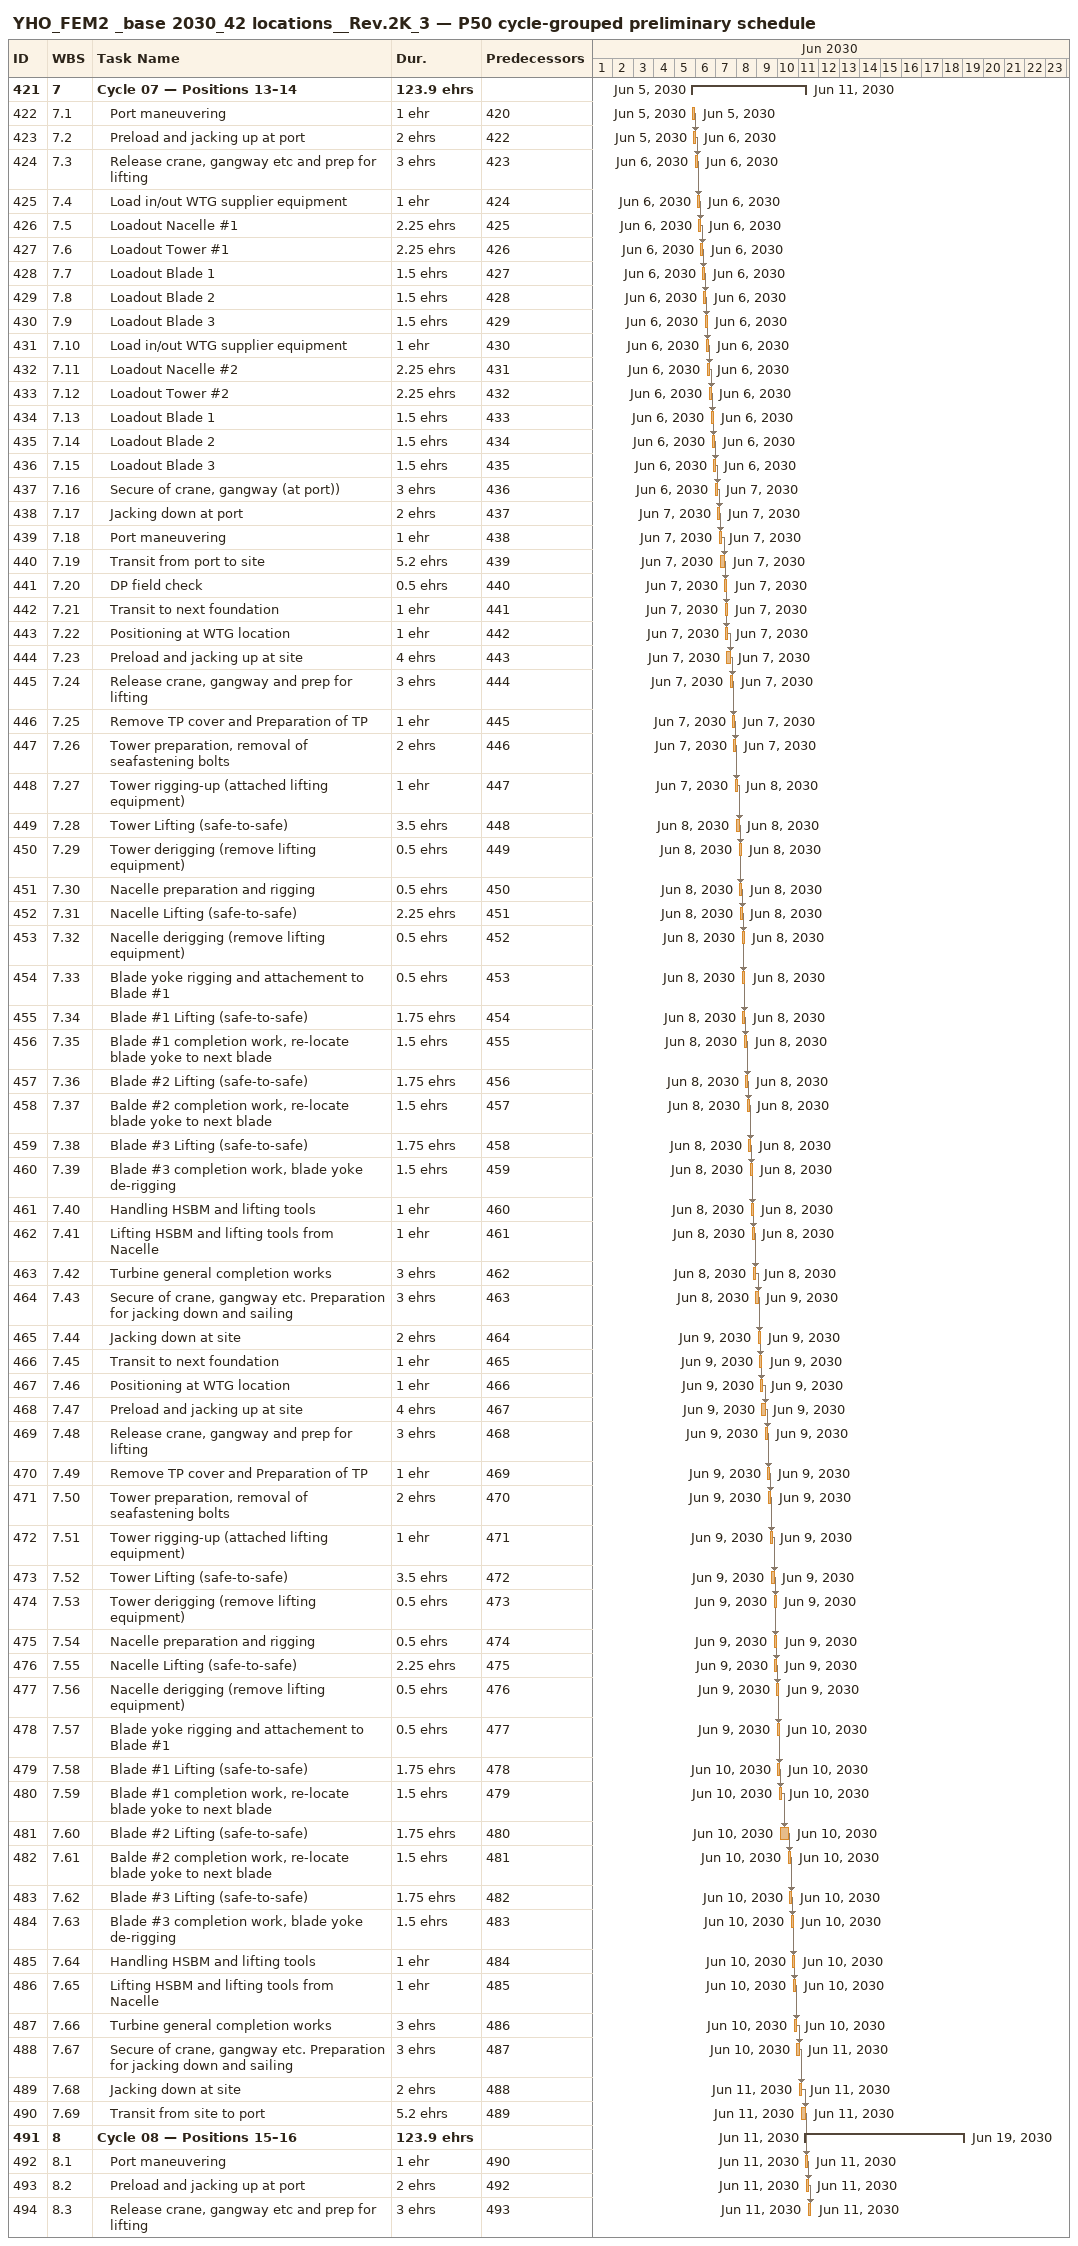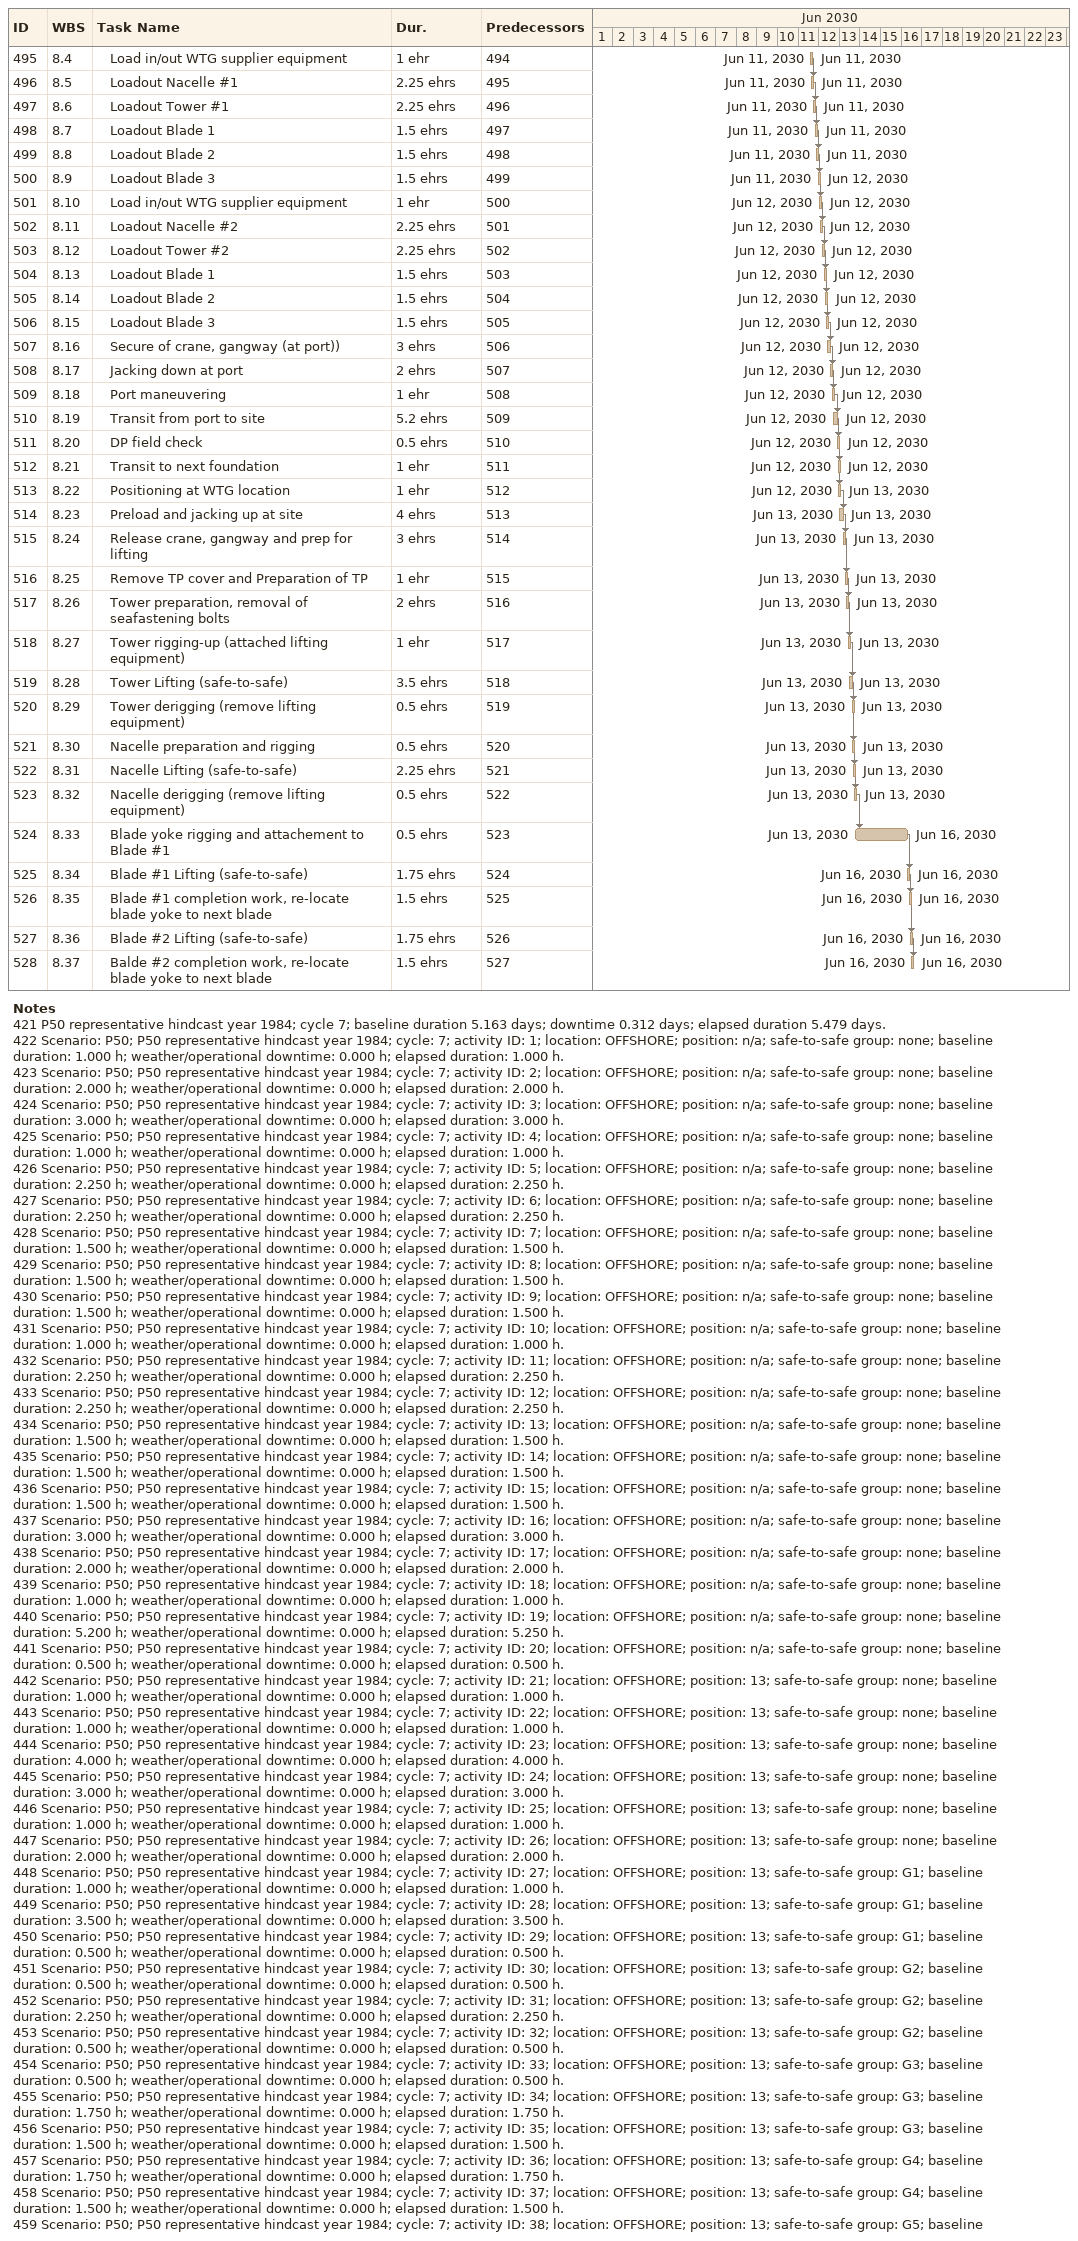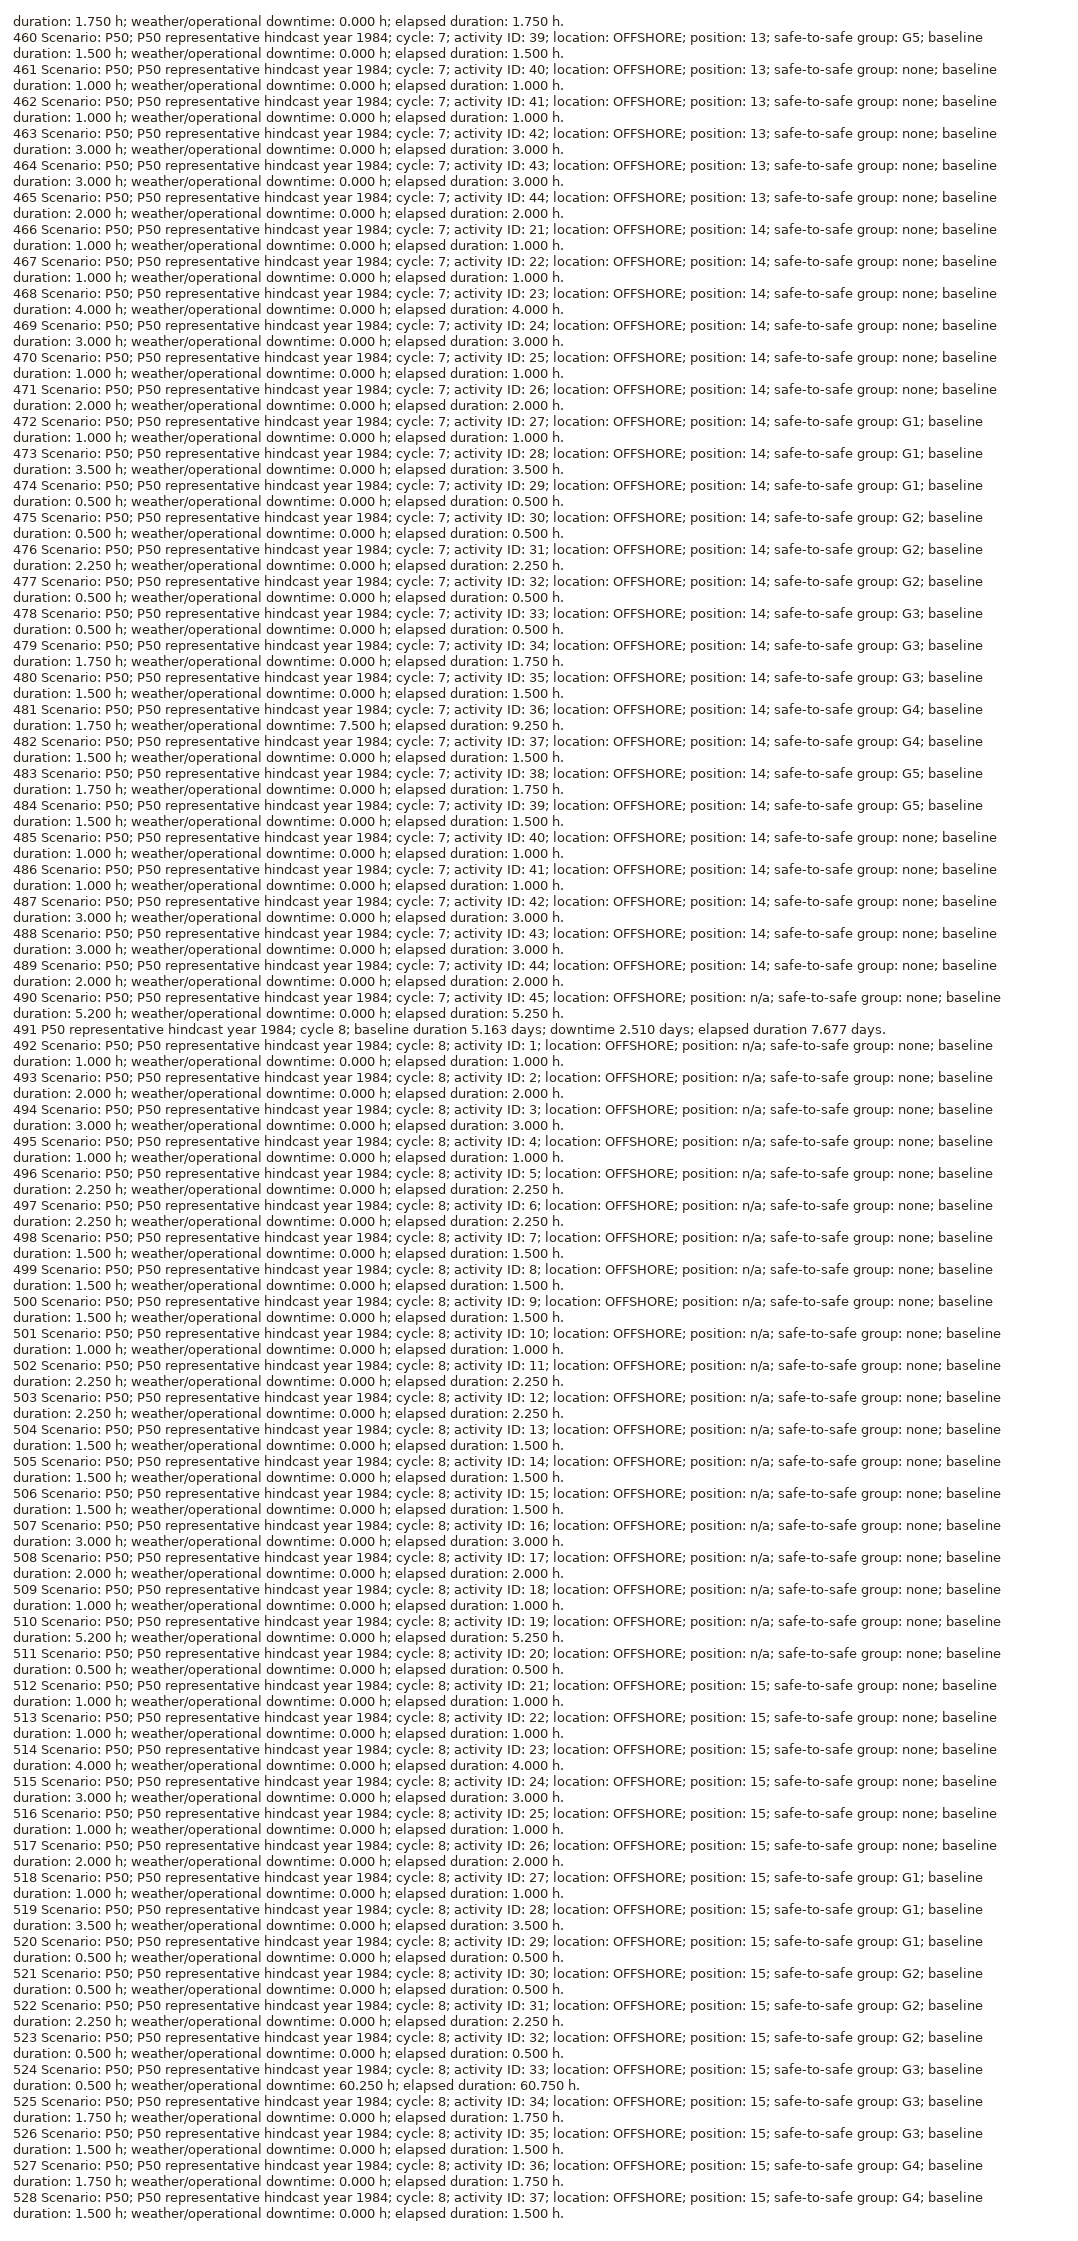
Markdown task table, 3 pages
YHO_FEM2 _base 2030_42 locations__Rev.2K_3 — P50 cycle-grouped preliminary schedule

| ID | WBS | Task | Duration | Start | Finish | Predecessors |
|---|---|---|---|---|---|---|
| 421 | 7 | **Cycle 07 — Positions 13–14** | 123.9eh | 2030-06-05 | 2030-06-11 |  |
| 422 | 7.1 | Port maneuvering | 1eh | 2030-06-05 | 2030-06-05 | 420 |
| 423 | 7.2 | Preload and jacking up at port | 2eh | 2030-06-05 | 2030-06-06 | 422 |
| 424 | 7.3 | Release crane, gangway etc and prep for lifting | 3eh | 2030-06-06 | 2030-06-06 | 423 |
| 425 | 7.4 | Load in/out WTG supplier equipment | 1eh | 2030-06-06 | 2030-06-06 | 424 |
| 426 | 7.5 | Loadout Nacelle #1 | 2.25eh | 2030-06-06 | 2030-06-06 | 425 |
| 427 | 7.6 | Loadout Tower #1 | 2.25eh | 2030-06-06 | 2030-06-06 | 426 |
| 428 | 7.7 | Loadout Blade 1 | 1.5eh | 2030-06-06 | 2030-06-06 | 427 |
| 429 | 7.8 | Loadout Blade 2 | 1.5eh | 2030-06-06 | 2030-06-06 | 428 |
| 430 | 7.9 | Loadout Blade 3 | 1.5eh | 2030-06-06 | 2030-06-06 | 429 |
| 431 | 7.10 | Load in/out WTG supplier equipment | 1eh | 2030-06-06 | 2030-06-06 | 430 |
| 432 | 7.11 | Loadout Nacelle #2 | 2.25eh | 2030-06-06 | 2030-06-06 | 431 |
| 433 | 7.12 | Loadout Tower #2 | 2.25eh | 2030-06-06 | 2030-06-06 | 432 |
| 434 | 7.13 | Loadout Blade 1 | 1.5eh | 2030-06-06 | 2030-06-06 | 433 |
| 435 | 7.14 | Loadout Blade 2 | 1.5eh | 2030-06-06 | 2030-06-06 | 434 |
| 436 | 7.15 | Loadout Blade 3 | 1.5eh | 2030-06-06 | 2030-06-06 | 435 |
| 437 | 7.16 | Secure of crane, gangway (at port)) | 3eh | 2030-06-06 | 2030-06-07 | 436 |
| 438 | 7.17 | Jacking down at port | 2eh | 2030-06-07 | 2030-06-07 | 437 |
| 439 | 7.18 | Port maneuvering | 1eh | 2030-06-07 | 2030-06-07 | 438 |
| 440 | 7.19 | Transit from port to site | 5.2eh | 2030-06-07 | 2030-06-07 | 439 |
| 441 | 7.20 | DP field check | 0.5eh | 2030-06-07 | 2030-06-07 | 440 |
| 442 | 7.21 | Transit to next foundation | 1eh | 2030-06-07 | 2030-06-07 | 441 |
| 443 | 7.22 | Positioning at WTG location | 1eh | 2030-06-07 | 2030-06-07 | 442 |
| 444 | 7.23 | Preload and jacking up at site | 4eh | 2030-06-07 | 2030-06-07 | 443 |
| 445 | 7.24 | Release crane, gangway and prep for lifting | 3eh | 2030-06-07 | 2030-06-07 | 444 |
| 446 | 7.25 | Remove TP cover and Preparation of TP | 1eh | 2030-06-07 | 2030-06-07 | 445 |
| 447 | 7.26 | Tower preparation, removal of seafastening bolts | 2eh | 2030-06-07 | 2030-06-07 | 446 |
| 448 | 7.27 | Tower rigging-up (attached lifting equipment) | 1eh | 2030-06-07 | 2030-06-08 | 447 |
| 449 | 7.28 | Tower Lifting (safe-to-safe) | 3.5eh | 2030-06-08 | 2030-06-08 | 448 |
| 450 | 7.29 | Tower derigging (remove lifting equipment) | 0.5eh | 2030-06-08 | 2030-06-08 | 449 |
| 451 | 7.30 | Nacelle preparation and rigging | 0.5eh | 2030-06-08 | 2030-06-08 | 450 |
| 452 | 7.31 | Nacelle Lifting (safe-to-safe) | 2.25eh | 2030-06-08 | 2030-06-08 | 451 |
| 453 | 7.32 | Nacelle derigging (remove lifting equipment) | 0.5eh | 2030-06-08 | 2030-06-08 | 452 |
| 454 | 7.33 | Blade yoke rigging and attachement to Blade #1 | 0.5eh | 2030-06-08 | 2030-06-08 | 453 |
| 455 | 7.34 | Blade #1 Lifting (safe-to-safe) | 1.75eh | 2030-06-08 | 2030-06-08 | 454 |
| 456 | 7.35 | Blade #1 completion work, re-locate blade yoke to next blade | 1.5eh | 2030-06-08 | 2030-06-08 | 455 |
| 457 | 7.36 | Blade #2 Lifting (safe-to-safe) | 1.75eh | 2030-06-08 | 2030-06-08 | 456 |
| 458 | 7.37 | Balde #2 completion work, re-locate blade yoke to next blade | 1.5eh | 2030-06-08 | 2030-06-08 | 457 |
| 459 | 7.38 | Blade #3 Lifting (safe-to-safe) | 1.75eh | 2030-06-08 | 2030-06-08 | 458 |
| 460 | 7.39 | Blade #3 completion work, blade yoke de-rigging | 1.5eh | 2030-06-08 | 2030-06-08 | 459 |
| 461 | 7.40 | Handling HSBM and lifting tools | 1eh | 2030-06-08 | 2030-06-08 | 460 |
| 462 | 7.41 | Lifting HSBM and lifting tools from Nacelle | 1eh | 2030-06-08 | 2030-06-08 | 461 |
| 463 | 7.42 | Turbine general completion works | 3eh | 2030-06-08 | 2030-06-08 | 462 |
| 464 | 7.43 | Secure of crane, gangway etc. Preparation for jacking down and sailing | 3eh | 2030-06-08 | 2030-06-09 | 463 |
| 465 | 7.44 | Jacking down at site | 2eh | 2030-06-09 | 2030-06-09 | 464 |
| 466 | 7.45 | Transit to next foundation | 1eh | 2030-06-09 | 2030-06-09 | 465 |
| 467 | 7.46 | Positioning at WTG location | 1eh | 2030-06-09 | 2030-06-09 | 466 |
| 468 | 7.47 | Preload and jacking up at site | 4eh | 2030-06-09 | 2030-06-09 | 467 |
| 469 | 7.48 | Release crane, gangway and prep for lifting | 3eh | 2030-06-09 | 2030-06-09 | 468 |
| 470 | 7.49 | Remove TP cover and Preparation of TP | 1eh | 2030-06-09 | 2030-06-09 | 469 |
| 471 | 7.50 | Tower preparation, removal of seafastening bolts | 2eh | 2030-06-09 | 2030-06-09 | 470 |
| 472 | 7.51 | Tower rigging-up (attached lifting equipment) | 1eh | 2030-06-09 | 2030-06-09 | 471 |
| 473 | 7.52 | Tower Lifting (safe-to-safe) | 3.5eh | 2030-06-09 | 2030-06-09 | 472 |
| 474 | 7.53 | Tower derigging (remove lifting equipment) | 0.5eh | 2030-06-09 | 2030-06-09 | 473 |
| 475 | 7.54 | Nacelle preparation and rigging | 0.5eh | 2030-06-09 | 2030-06-09 | 474 |
| 476 | 7.55 | Nacelle Lifting (safe-to-safe) | 2.25eh | 2030-06-09 | 2030-06-09 | 475 |
| 477 | 7.56 | Nacelle derigging (remove lifting equipment) | 0.5eh | 2030-06-09 | 2030-06-09 | 476 |
| 478 | 7.57 | Blade yoke rigging and attachement to Blade #1 | 0.5eh | 2030-06-09 | 2030-06-10 | 477 |
| 479 | 7.58 | Blade #1 Lifting (safe-to-safe) | 1.75eh | 2030-06-10 | 2030-06-10 | 478 |
| 480 | 7.59 | Blade #1 completion work, re-locate blade yoke to next blade | 1.5eh | 2030-06-10 | 2030-06-10 | 479 |
| 481 | 7.60 | Blade #2 Lifting (safe-to-safe) | 1.75eh | 2030-06-10 | 2030-06-10 | 480 |
| 482 | 7.61 | Balde #2 completion work, re-locate blade yoke to next blade | 1.5eh | 2030-06-10 | 2030-06-10 | 481 |
| 483 | 7.62 | Blade #3 Lifting (safe-to-safe) | 1.75eh | 2030-06-10 | 2030-06-10 | 482 |
| 484 | 7.63 | Blade #3 completion work, blade yoke de-rigging | 1.5eh | 2030-06-10 | 2030-06-10 | 483 |
| 485 | 7.64 | Handling HSBM and lifting tools | 1eh | 2030-06-10 | 2030-06-10 | 484 |
| 486 | 7.65 | Lifting HSBM and lifting tools from Nacelle | 1eh | 2030-06-10 | 2030-06-10 | 485 |
| 487 | 7.66 | Turbine general completion works | 3eh | 2030-06-10 | 2030-06-10 | 486 |
| 488 | 7.67 | Secure of crane, gangway etc. Preparation for jacking down and sailing | 3eh | 2030-06-10 | 2030-06-11 | 487 |
| 489 | 7.68 | Jacking down at site | 2eh | 2030-06-11 | 2030-06-11 | 488 |
| 490 | 7.69 | Transit from site to port | 5.2eh | 2030-06-11 | 2030-06-11 | 489 |
| 491 | 8 | **Cycle 08 — Positions 15–16** | 123.9eh | 2030-06-11 | 2030-06-19 |  |
| 492 | 8.1 | Port maneuvering | 1eh | 2030-06-11 | 2030-06-11 | 490 |
| 493 | 8.2 | Preload and jacking up at port | 2eh | 2030-06-11 | 2030-06-11 | 492 |
| 494 | 8.3 | Release crane, gangway etc and prep for lifting | 3eh | 2030-06-11 | 2030-06-11 | 493 |
| 495 | 8.4 | Load in/out WTG supplier equipment | 1eh | 2030-06-11 | 2030-06-11 | 494 |
| 496 | 8.5 | Loadout Nacelle #1 | 2.25eh | 2030-06-11 | 2030-06-11 | 495 |
| 497 | 8.6 | Loadout Tower #1 | 2.25eh | 2030-06-11 | 2030-06-11 | 496 |
| 498 | 8.7 | Loadout Blade 1 | 1.5eh | 2030-06-11 | 2030-06-11 | 497 |
| 499 | 8.8 | Loadout Blade 2 | 1.5eh | 2030-06-11 | 2030-06-11 | 498 |
| 500 | 8.9 | Loadout Blade 3 | 1.5eh | 2030-06-11 | 2030-06-12 | 499 |
| 501 | 8.10 | Load in/out WTG supplier equipment | 1eh | 2030-06-12 | 2030-06-12 | 500 |
| 502 | 8.11 | Loadout Nacelle #2 | 2.25eh | 2030-06-12 | 2030-06-12 | 501 |
| 503 | 8.12 | Loadout Tower #2 | 2.25eh | 2030-06-12 | 2030-06-12 | 502 |
| 504 | 8.13 | Loadout Blade 1 | 1.5eh | 2030-06-12 | 2030-06-12 | 503 |
| 505 | 8.14 | Loadout Blade 2 | 1.5eh | 2030-06-12 | 2030-06-12 | 504 |
| 506 | 8.15 | Loadout Blade 3 | 1.5eh | 2030-06-12 | 2030-06-12 | 505 |
| 507 | 8.16 | Secure of crane, gangway (at port)) | 3eh | 2030-06-12 | 2030-06-12 | 506 |
| 508 | 8.17 | Jacking down at port | 2eh | 2030-06-12 | 2030-06-12 | 507 |
| 509 | 8.18 | Port maneuvering | 1eh | 2030-06-12 | 2030-06-12 | 508 |
| 510 | 8.19 | Transit from port to site | 5.2eh | 2030-06-12 | 2030-06-12 | 509 |
| 511 | 8.20 | DP field check | 0.5eh | 2030-06-12 | 2030-06-12 | 510 |
| 512 | 8.21 | Transit to next foundation | 1eh | 2030-06-12 | 2030-06-12 | 511 |
| 513 | 8.22 | Positioning at WTG location | 1eh | 2030-06-12 | 2030-06-13 | 512 |
| 514 | 8.23 | Preload and jacking up at site | 4eh | 2030-06-13 | 2030-06-13 | 513 |
| 515 | 8.24 | Release crane, gangway and prep for lifting | 3eh | 2030-06-13 | 2030-06-13 | 514 |
| 516 | 8.25 | Remove TP cover and Preparation of TP | 1eh | 2030-06-13 | 2030-06-13 | 515 |
| 517 | 8.26 | Tower preparation, removal of seafastening bolts | 2eh | 2030-06-13 | 2030-06-13 | 516 |
| 518 | 8.27 | Tower rigging-up (attached lifting equipment) | 1eh | 2030-06-13 | 2030-06-13 | 517 |
| 519 | 8.28 | Tower Lifting (safe-to-safe) | 3.5eh | 2030-06-13 | 2030-06-13 | 518 |
| 520 | 8.29 | Tower derigging (remove lifting equipment) | 0.5eh | 2030-06-13 | 2030-06-13 | 519 |
| 521 | 8.30 | Nacelle preparation and rigging | 0.5eh | 2030-06-13 | 2030-06-13 | 520 |
| 522 | 8.31 | Nacelle Lifting (safe-to-safe) | 2.25eh | 2030-06-13 | 2030-06-13 | 521 |
| 523 | 8.32 | Nacelle derigging (remove lifting equipment) | 0.5eh | 2030-06-13 | 2030-06-13 | 522 |
| 524 | 8.33 | Blade yoke rigging and attachement to Blade #1 | 0.5eh | 2030-06-13 | 2030-06-16 | 523 |
| 525 | 8.34 | Blade #1 Lifting (safe-to-safe) | 1.75eh | 2030-06-16 | 2030-06-16 | 524 |
| 526 | 8.35 | Blade #1 completion work, re-locate blade yoke to next blade | 1.5eh | 2030-06-16 | 2030-06-16 | 525 |
| 527 | 8.36 | Blade #2 Lifting (safe-to-safe) | 1.75eh | 2030-06-16 | 2030-06-16 | 526 |
| 528 | 8.37 | Balde #2 completion work, re-locate blade yoke to next blade | 1.5eh | 2030-06-16 | 2030-06-16 | 527 |

Notes
- 421: P50 representative hindcast year 1984; cycle 7; baseline duration 5.163 days; downtime 0.312 days; elapsed duration 5.479 days.
- 422: Scenario: P50; P50 representative hindcast year 1984; cycle: 7; activity ID: 1; location: OFFSHORE; position: n/a; safe-to-safe group: none; baseline duration: 1.000 h; weather/operational downtime: 0.000 h; elapsed duration: 1.000 h.
- 423: Scenario: P50; P50 representative hindcast year 1984; cycle: 7; activity ID: 2; location: OFFSHORE; position: n/a; safe-to-safe group: none; baseline duration: 2.000 h; weather/operational downtime: 0.000 h; elapsed duration: 2.000 h.
- 424: Scenario: P50; P50 representative hindcast year 1984; cycle: 7; activity ID: 3; location: OFFSHORE; position: n/a; safe-to-safe group: none; baseline duration: 3.000 h; weather/operational downtime: 0.000 h; elapsed duration: 3.000 h.
- 425: Scenario: P50; P50 representative hindcast year 1984; cycle: 7; activity ID: 4; location: OFFSHORE; position: n/a; safe-to-safe group: none; baseline duration: 1.000 h; weather/operational downtime: 0.000 h; elapsed duration: 1.000 h.
- 426: Scenario: P50; P50 representative hindcast year 1984; cycle: 7; activity ID: 5; location: OFFSHORE; position: n/a; safe-to-safe group: none; baseline duration: 2.250 h; weather/operational downtime: 0.000 h; elapsed duration: 2.250 h.
- 427: Scenario: P50; P50 representative hindcast year 1984; cycle: 7; activity ID: 6; location: OFFSHORE; position: n/a; safe-to-safe group: none; baseline duration: 2.250 h; weather/operational downtime: 0.000 h; elapsed duration: 2.250 h.
- 428: Scenario: P50; P50 representative hindcast year 1984; cycle: 7; activity ID: 7; location: OFFSHORE; position: n/a; safe-to-safe group: none; baseline duration: 1.500 h; weather/operational downtime: 0.000 h; elapsed duration: 1.500 h.
- 429: Scenario: P50; P50 representative hindcast year 1984; cycle: 7; activity ID: 8; location: OFFSHORE; position: n/a; safe-to-safe group: none; baseline duration: 1.500 h; weather/operational downtime: 0.000 h; elapsed duration: 1.500 h.
- 430: Scenario: P50; P50 representative hindcast year 1984; cycle: 7; activity ID: 9; location: OFFSHORE; position: n/a; safe-to-safe group: none; baseline duration: 1.500 h; weather/operational downtime: 0.000 h; elapsed duration: 1.500 h.
- 431: Scenario: P50; P50 representative hindcast year 1984; cycle: 7; activity ID: 10; location: OFFSHORE; position: n/a; safe-to-safe group: none; baseline duration: 1.000 h; weather/operational downtime: 0.000 h; elapsed duration: 1.000 h.
- 432: Scenario: P50; P50 representative hindcast year 1984; cycle: 7; activity ID: 11; location: OFFSHORE; position: n/a; safe-to-safe group: none; baseline duration: 2.250 h; weather/operational downtime: 0.000 h; elapsed duration: 2.250 h.
- 433: Scenario: P50; P50 representative hindcast year 1984; cycle: 7; activity ID: 12; location: OFFSHORE; position: n/a; safe-to-safe group: none; baseline duration: 2.250 h; weather/operational downtime: 0.000 h; elapsed duration: 2.250 h.
- 434: Scenario: P50; P50 representative hindcast year 1984; cycle: 7; activity ID: 13; location: OFFSHORE; position: n/a; safe-to-safe group: none; baseline duration: 1.500 h; weather/operational downtime: 0.000 h; elapsed duration: 1.500 h.
- 435: Scenario: P50; P50 representative hindcast year 1984; cycle: 7; activity ID: 14; location: OFFSHORE; position: n/a; safe-to-safe group: none; baseline duration: 1.500 h; weather/operational downtime: 0.000 h; elapsed duration: 1.500 h.
- 436: Scenario: P50; P50 representative hindcast year 1984; cycle: 7; activity ID: 15; location: OFFSHORE; position: n/a; safe-to-safe group: none; baseline duration: 1.500 h; weather/operational downtime: 0.000 h; elapsed duration: 1.500 h.
- 437: Scenario: P50; P50 representative hindcast year 1984; cycle: 7; activity ID: 16; location: OFFSHORE; position: n/a; safe-to-safe group: none; baseline duration: 3.000 h; weather/operational downtime: 0.000 h; elapsed duration: 3.000 h.
- 438: Scenario: P50; P50 representative hindcast year 1984; cycle: 7; activity ID: 17; location: OFFSHORE; position: n/a; safe-to-safe group: none; baseline duration: 2.000 h; weather/operational downtime: 0.000 h; elapsed duration: 2.000 h.
- 439: Scenario: P50; P50 representative hindcast year 1984; cycle: 7; activity ID: 18; location: OFFSHORE; position: n/a; safe-to-safe group: none; baseline duration: 1.000 h; weather/operational downtime: 0.000 h; elapsed duration: 1.000 h.
- 440: Scenario: P50; P50 representative hindcast year 1984; cycle: 7; activity ID: 19; location: OFFSHORE; position: n/a; safe-to-safe group: none; baseline duration: 5.200 h; weather/operational downtime: 0.000 h; elapsed duration: 5.250 h.
- 441: Scenario: P50; P50 representative hindcast year 1984; cycle: 7; activity ID: 20; location: OFFSHORE; position: n/a; safe-to-safe group: none; baseline duration: 0.500 h; weather/operational downtime: 0.000 h; elapsed duration: 0.500 h.
- 442: Scenario: P50; P50 representative hindcast year 1984; cycle: 7; activity ID: 21; location: OFFSHORE; position: 13; safe-to-safe group: none; baseline duration: 1.000 h; weather/operational downtime: 0.000 h; elapsed duration: 1.000 h.
- 443: Scenario: P50; P50 representative hindcast year 1984; cycle: 7; activity ID: 22; location: OFFSHORE; position: 13; safe-to-safe group: none; baseline duration: 1.000 h; weather/operational downtime: 0.000 h; elapsed duration: 1.000 h.
- 444: Scenario: P50; P50 representative hindcast year 1984; cycle: 7; activity ID: 23; location: OFFSHORE; position: 13; safe-to-safe group: none; baseline duration: 4.000 h; weather/operational downtime: 0.000 h; elapsed duration: 4.000 h.
- 445: Scenario: P50; P50 representative hindcast year 1984; cycle: 7; activity ID: 24; location: OFFSHORE; position: 13; safe-to-safe group: none; baseline duration: 3.000 h; weather/operational downtime: 0.000 h; elapsed duration: 3.000 h.
- 446: Scenario: P50; P50 representative hindcast year 1984; cycle: 7; activity ID: 25; location: OFFSHORE; position: 13; safe-to-safe group: none; baseline duration: 1.000 h; weather/operational downtime: 0.000 h; elapsed duration: 1.000 h.
- 447: Scenario: P50; P50 representative hindcast year 1984; cycle: 7; activity ID: 26; location: OFFSHORE; position: 13; safe-to-safe group: none; baseline duration: 2.000 h; weather/operational downtime: 0.000 h; elapsed duration: 2.000 h.
- 448: Scenario: P50; P50 representative hindcast year 1984; cycle: 7; activity ID: 27; location: OFFSHORE; position: 13; safe-to-safe group: G1; baseline duration: 1.000 h; weather/operational downtime: 0.000 h; elapsed duration: 1.000 h.
- 449: Scenario: P50; P50 representative hindcast year 1984; cycle: 7; activity ID: 28; location: OFFSHORE; position: 13; safe-to-safe group: G1; baseline duration: 3.500 h; weather/operational downtime: 0.000 h; elapsed duration: 3.500 h.
- 450: Scenario: P50; P50 representative hindcast year 1984; cycle: 7; activity ID: 29; location: OFFSHORE; position: 13; safe-to-safe group: G1; baseline duration: 0.500 h; weather/operational downtime: 0.000 h; elapsed duration: 0.500 h.
- 451: Scenario: P50; P50 representative hindcast year 1984; cycle: 7; activity ID: 30; location: OFFSHORE; position: 13; safe-to-safe group: G2; baseline duration: 0.500 h; weather/operational downtime: 0.000 h; elapsed duration: 0.500 h.
- 452: Scenario: P50; P50 representative hindcast year 1984; cycle: 7; activity ID: 31; location: OFFSHORE; position: 13; safe-to-safe group: G2; baseline duration: 2.250 h; weather/operational downtime: 0.000 h; elapsed duration: 2.250 h.
- 453: Scenario: P50; P50 representative hindcast year 1984; cycle: 7; activity ID: 32; location: OFFSHORE; position: 13; safe-to-safe group: G2; baseline duration: 0.500 h; weather/operational downtime: 0.000 h; elapsed duration: 0.500 h.
- 454: Scenario: P50; P50 representative hindcast year 1984; cycle: 7; activity ID: 33; location: OFFSHORE; position: 13; safe-to-safe group: G3; baseline duration: 0.500 h; weather/operational downtime: 0.000 h; elapsed duration: 0.500 h.
- 455: Scenario: P50; P50 representative hindcast year 1984; cycle: 7; activity ID: 34; location: OFFSHORE; position: 13; safe-to-safe group: G3; baseline duration: 1.750 h; weather/operational downtime: 0.000 h; elapsed duration: 1.750 h.
- 456: Scenario: P50; P50 representative hindcast year 1984; cycle: 7; activity ID: 35; location: OFFSHORE; position: 13; safe-to-safe group: G3; baseline duration: 1.500 h; weather/operational downtime: 0.000 h; elapsed duration: 1.500 h.
- 457: Scenario: P50; P50 representative hindcast year 1984; cycle: 7; activity ID: 36; location: OFFSHORE; position: 13; safe-to-safe group: G4; baseline duration: 1.750 h; weather/operational downtime: 0.000 h; elapsed duration: 1.750 h.
- 458: Scenario: P50; P50 representative hindcast year 1984; cycle: 7; activity ID: 37; location: OFFSHORE; position: 13; safe-to-safe group: G4; baseline duration: 1.500 h; weather/operational downtime: 0.000 h; elapsed duration: 1.500 h.
- 459: Scenario: P50; P50 representative hindcast year 1984; cycle: 7; activity ID: 38; location: OFFSHORE; position: 13; safe-to-safe group: G5; baseline duration: 1.750 h; weather/operational downtime: 0.000 h; elapsed duration: 1.750 h.
- 460: Scenario: P50; P50 representative hindcast year 1984; cycle: 7; activity ID: 39; location: OFFSHORE; position: 13; safe-to-safe group: G5; baseline duration: 1.500 h; weather/operational downtime: 0.000 h; elapsed duration: 1.500 h.
- 461: Scenario: P50; P50 representative hindcast year 1984; cycle: 7; activity ID: 40; location: OFFSHORE; position: 13; safe-to-safe group: none; baseline duration: 1.000 h; weather/operational downtime: 0.000 h; elapsed duration: 1.000 h.
- 462: Scenario: P50; P50 representative hindcast year 1984; cycle: 7; activity ID: 41; location: OFFSHORE; position: 13; safe-to-safe group: none; baseline duration: 1.000 h; weather/operational downtime: 0.000 h; elapsed duration: 1.000 h.
- 463: Scenario: P50; P50 representative hindcast year 1984; cycle: 7; activity ID: 42; location: OFFSHORE; position: 13; safe-to-safe group: none; baseline duration: 3.000 h; weather/operational downtime: 0.000 h; elapsed duration: 3.000 h.
- 464: Scenario: P50; P50 representative hindcast year 1984; cycle: 7; activity ID: 43; location: OFFSHORE; position: 13; safe-to-safe group: none; baseline duration: 3.000 h; weather/operational downtime: 0.000 h; elapsed duration: 3.000 h.
- 465: Scenario: P50; P50 representative hindcast year 1984; cycle: 7; activity ID: 44; location: OFFSHORE; position: 13; safe-to-safe group: none; baseline duration: 2.000 h; weather/operational downtime: 0.000 h; elapsed duration: 2.000 h.
- 466: Scenario: P50; P50 representative hindcast year 1984; cycle: 7; activity ID: 21; location: OFFSHORE; position: 14; safe-to-safe group: none; baseline duration: 1.000 h; weather/operational downtime: 0.000 h; elapsed duration: 1.000 h.
- 467: Scenario: P50; P50 representative hindcast year 1984; cycle: 7; activity ID: 22; location: OFFSHORE; position: 14; safe-to-safe group: none; baseline duration: 1.000 h; weather/operational downtime: 0.000 h; elapsed duration: 1.000 h.
- 468: Scenario: P50; P50 representative hindcast year 1984; cycle: 7; activity ID: 23; location: OFFSHORE; position: 14; safe-to-safe group: none; baseline duration: 4.000 h; weather/operational downtime: 0.000 h; elapsed duration: 4.000 h.
- 469: Scenario: P50; P50 representative hindcast year 1984; cycle: 7; activity ID: 24; location: OFFSHORE; position: 14; safe-to-safe group: none; baseline duration: 3.000 h; weather/operational downtime: 0.000 h; elapsed duration: 3.000 h.
- 470: Scenario: P50; P50 representative hindcast year 1984; cycle: 7; activity ID: 25; location: OFFSHORE; position: 14; safe-to-safe group: none; baseline duration: 1.000 h; weather/operational downtime: 0.000 h; elapsed duration: 1.000 h.
- 471: Scenario: P50; P50 representative hindcast year 1984; cycle: 7; activity ID: 26; location: OFFSHORE; position: 14; safe-to-safe group: none; baseline duration: 2.000 h; weather/operational downtime: 0.000 h; elapsed duration: 2.000 h.
- 472: Scenario: P50; P50 representative hindcast year 1984; cycle: 7; activity ID: 27; location: OFFSHORE; position: 14; safe-to-safe group: G1; baseline duration: 1.000 h; weather/operational downtime: 0.000 h; elapsed duration: 1.000 h.
- 473: Scenario: P50; P50 representative hindcast year 1984; cycle: 7; activity ID: 28; location: OFFSHORE; position: 14; safe-to-safe group: G1; baseline duration: 3.500 h; weather/operational downtime: 0.000 h; elapsed duration: 3.500 h.
- 474: Scenario: P50; P50 representative hindcast year 1984; cycle: 7; activity ID: 29; location: OFFSHORE; position: 14; safe-to-safe group: G1; baseline duration: 0.500 h; weather/operational downtime: 0.000 h; elapsed duration: 0.500 h.
- 475: Scenario: P50; P50 representative hindcast year 1984; cycle: 7; activity ID: 30; location: OFFSHORE; position: 14; safe-to-safe group: G2; baseline duration: 0.500 h; weather/operational downtime: 0.000 h; elapsed duration: 0.500 h.
- 476: Scenario: P50; P50 representative hindcast year 1984; cycle: 7; activity ID: 31; location: OFFSHORE; position: 14; safe-to-safe group: G2; baseline duration: 2.250 h; weather/operational downtime: 0.000 h; elapsed duration: 2.250 h.
- 477: Scenario: P50; P50 representative hindcast year 1984; cycle: 7; activity ID: 32; location: OFFSHORE; position: 14; safe-to-safe group: G2; baseline duration: 0.500 h; weather/operational downtime: 0.000 h; elapsed duration: 0.500 h.
- 478: Scenario: P50; P50 representative hindcast year 1984; cycle: 7; activity ID: 33; location: OFFSHORE; position: 14; safe-to-safe group: G3; baseline duration: 0.500 h; weather/operational downtime: 0.000 h; elapsed duration: 0.500 h.
- 479: Scenario: P50; P50 representative hindcast year 1984; cycle: 7; activity ID: 34; location: OFFSHORE; position: 14; safe-to-safe group: G3; baseline duration: 1.750 h; weather/operational downtime: 0.000 h; elapsed duration: 1.750 h.
- 480: Scenario: P50; P50 representative hindcast year 1984; cycle: 7; activity ID: 35; location: OFFSHORE; position: 14; safe-to-safe group: G3; baseline duration: 1.500 h; weather/operational downtime: 0.000 h; elapsed duration: 1.500 h.
- 481: Scenario: P50; P50 representative hindcast year 1984; cycle: 7; activity ID: 36; location: OFFSHORE; position: 14; safe-to-safe group: G4; baseline duration: 1.750 h; weather/operational downtime: 7.500 h; elapsed duration: 9.250 h.
- 482: Scenario: P50; P50 representative hindcast year 1984; cycle: 7; activity ID: 37; location: OFFSHORE; position: 14; safe-to-safe group: G4; baseline duration: 1.500 h; weather/operational downtime: 0.000 h; elapsed duration: 1.500 h.
- 483: Scenario: P50; P50 representative hindcast year 1984; cycle: 7; activity ID: 38; location: OFFSHORE; position: 14; safe-to-safe group: G5; baseline duration: 1.750 h; weather/operational downtime: 0.000 h; elapsed duration: 1.750 h.
- 484: Scenario: P50; P50 representative hindcast year 1984; cycle: 7; activity ID: 39; location: OFFSHORE; position: 14; safe-to-safe group: G5; baseline duration: 1.500 h; weather/operational downtime: 0.000 h; elapsed duration: 1.500 h.
- 485: Scenario: P50; P50 representative hindcast year 1984; cycle: 7; activity ID: 40; location: OFFSHORE; position: 14; safe-to-safe group: none; baseline duration: 1.000 h; weather/operational downtime: 0.000 h; elapsed duration: 1.000 h.
- 486: Scenario: P50; P50 representative hindcast year 1984; cycle: 7; activity ID: 41; location: OFFSHORE; position: 14; safe-to-safe group: none; baseline duration: 1.000 h; weather/operational downtime: 0.000 h; elapsed duration: 1.000 h.
- 487: Scenario: P50; P50 representative hindcast year 1984; cycle: 7; activity ID: 42; location: OFFSHORE; position: 14; safe-to-safe group: none; baseline duration: 3.000 h; weather/operational downtime: 0.000 h; elapsed duration: 3.000 h.
- 488: Scenario: P50; P50 representative hindcast year 1984; cycle: 7; activity ID: 43; location: OFFSHORE; position: 14; safe-to-safe group: none; baseline duration: 3.000 h; weather/operational downtime: 0.000 h; elapsed duration: 3.000 h.
- 489: Scenario: P50; P50 representative hindcast year 1984; cycle: 7; activity ID: 44; location: OFFSHORE; position: 14; safe-to-safe group: none; baseline duration: 2.000 h; weather/operational downtime: 0.000 h; elapsed duration: 2.000 h.
- 490: Scenario: P50; P50 representative hindcast year 1984; cycle: 7; activity ID: 45; location: OFFSHORE; position: n/a; safe-to-safe group: none; baseline duration: 5.200 h; weather/operational downtime: 0.000 h; elapsed duration: 5.250 h.
- 491: P50 representative hindcast year 1984; cycle 8; baseline duration 5.163 days; downtime 2.510 days; elapsed duration 7.677 days.
- 492: Scenario: P50; P50 representative hindcast year 1984; cycle: 8; activity ID: 1; location: OFFSHORE; position: n/a; safe-to-safe group: none; baseline duration: 1.000 h; weather/operational downtime: 0.000 h; elapsed duration: 1.000 h.
- 493: Scenario: P50; P50 representative hindcast year 1984; cycle: 8; activity ID: 2; location: OFFSHORE; position: n/a; safe-to-safe group: none; baseline duration: 2.000 h; weather/operational downtime: 0.000 h; elapsed duration: 2.000 h.
- 494: Scenario: P50; P50 representative hindcast year 1984; cycle: 8; activity ID: 3; location: OFFSHORE; position: n/a; safe-to-safe group: none; baseline duration: 3.000 h; weather/operational downtime: 0.000 h; elapsed duration: 3.000 h.
- 495: Scenario: P50; P50 representative hindcast year 1984; cycle: 8; activity ID: 4; location: OFFSHORE; position: n/a; safe-to-safe group: none; baseline duration: 1.000 h; weather/operational downtime: 0.000 h; elapsed duration: 1.000 h.
- 496: Scenario: P50; P50 representative hindcast year 1984; cycle: 8; activity ID: 5; location: OFFSHORE; position: n/a; safe-to-safe group: none; baseline duration: 2.250 h; weather/operational downtime: 0.000 h; elapsed duration: 2.250 h.
- 497: Scenario: P50; P50 representative hindcast year 1984; cycle: 8; activity ID: 6; location: OFFSHORE; position: n/a; safe-to-safe group: none; baseline duration: 2.250 h; weather/operational downtime: 0.000 h; elapsed duration: 2.250 h.
- 498: Scenario: P50; P50 representative hindcast year 1984; cycle: 8; activity ID: 7; location: OFFSHORE; position: n/a; safe-to-safe group: none; baseline duration: 1.500 h; weather/operational downtime: 0.000 h; elapsed duration: 1.500 h.
- 499: Scenario: P50; P50 representative hindcast year 1984; cycle: 8; activity ID: 8; location: OFFSHORE; position: n/a; safe-to-safe group: none; baseline duration: 1.500 h; weather/operational downtime: 0.000 h; elapsed duration: 1.500 h.
- 500: Scenario: P50; P50 representative hindcast year 1984; cycle: 8; activity ID: 9; location: OFFSHORE; position: n/a; safe-to-safe group: none; baseline duration: 1.500 h; weather/operational downtime: 0.000 h; elapsed duration: 1.500 h.
- 501: Scenario: P50; P50 representative hindcast year 1984; cycle: 8; activity ID: 10; location: OFFSHORE; position: n/a; safe-to-safe group: none; baseline duration: 1.000 h; weather/operational downtime: 0.000 h; elapsed duration: 1.000 h.
- 502: Scenario: P50; P50 representative hindcast year 1984; cycle: 8; activity ID: 11; location: OFFSHORE; position: n/a; safe-to-safe group: none; baseline duration: 2.250 h; weather/operational downtime: 0.000 h; elapsed duration: 2.250 h.
- 503: Scenario: P50; P50 representative hindcast year 1984; cycle: 8; activity ID: 12; location: OFFSHORE; position: n/a; safe-to-safe group: none; baseline duration: 2.250 h; weather/operational downtime: 0.000 h; elapsed duration: 2.250 h.
- 504: Scenario: P50; P50 representative hindcast year 1984; cycle: 8; activity ID: 13; location: OFFSHORE; position: n/a; safe-to-safe group: none; baseline duration: 1.500 h; weather/operational downtime: 0.000 h; elapsed duration: 1.500 h.
- 505: Scenario: P50; P50 representative hindcast year 1984; cycle: 8; activity ID: 14; location: OFFSHORE; position: n/a; safe-to-safe group: none; baseline duration: 1.500 h; weather/operational downtime: 0.000 h; elapsed duration: 1.500 h.
- 506: Scenario: P50; P50 representative hindcast year 1984; cycle: 8; activity ID: 15; location: OFFSHORE; position: n/a; safe-to-safe group: none; baseline duration: 1.500 h; weather/operational downtime: 0.000 h; elapsed duration: 1.500 h.
- 507: Scenario: P50; P50 representative hindcast year 1984; cycle: 8; activity ID: 16; location: OFFSHORE; position: n/a; safe-to-safe group: none; baseline duration: 3.000 h; weather/operational downtime: 0.000 h; elapsed duration: 3.000 h.
- 508: Scenario: P50; P50 representative hindcast year 1984; cycle: 8; activity ID: 17; location: OFFSHORE; position: n/a; safe-to-safe group: none; baseline duration: 2.000 h; weather/operational downtime: 0.000 h; elapsed duration: 2.000 h.
- 509: Scenario: P50; P50 representative hindcast year 1984; cycle: 8; activity ID: 18; location: OFFSHORE; position: n/a; safe-to-safe group: none; baseline duration: 1.000 h; weather/operational downtime: 0.000 h; elapsed duration: 1.000 h.
- 510: Scenario: P50; P50 representative hindcast year 1984; cycle: 8; activity ID: 19; location: OFFSHORE; position: n/a; safe-to-safe group: none; baseline duration: 5.200 h; weather/operational downtime: 0.000 h; elapsed duration: 5.250 h.
- 511: Scenario: P50; P50 representative hindcast year 1984; cycle: 8; activity ID: 20; location: OFFSHORE; position: n/a; safe-to-safe group: none; baseline duration: 0.500 h; weather/operational downtime: 0.000 h; elapsed duration: 0.500 h.
- 512: Scenario: P50; P50 representative hindcast year 1984; cycle: 8; activity ID: 21; location: OFFSHORE; position: 15; safe-to-safe group: none; baseline duration: 1.000 h; weather/operational downtime: 0.000 h; elapsed duration: 1.000 h.
- 513: Scenario: P50; P50 representative hindcast year 1984; cycle: 8; activity ID: 22; location: OFFSHORE; position: 15; safe-to-safe group: none; baseline duration: 1.000 h; weather/operational downtime: 0.000 h; elapsed duration: 1.000 h.
- 514: Scenario: P50; P50 representative hindcast year 1984; cycle: 8; activity ID: 23; location: OFFSHORE; position: 15; safe-to-safe group: none; baseline duration: 4.000 h; weather/operational downtime: 0.000 h; elapsed duration: 4.000 h.
- 515: Scenario: P50; P50 representative hindcast year 1984; cycle: 8; activity ID: 24; location: OFFSHORE; position: 15; safe-to-safe group: none; baseline duration: 3.000 h; weather/operational downtime: 0.000 h; elapsed duration: 3.000 h.
- 516: Scenario: P50; P50 representative hindcast year 1984; cycle: 8; activity ID: 25; location: OFFSHORE; position: 15; safe-to-safe group: none; baseline duration: 1.000 h; weather/operational downtime: 0.000 h; elapsed duration: 1.000 h.
- 517: Scenario: P50; P50 representative hindcast year 1984; cycle: 8; activity ID: 26; location: OFFSHORE; position: 15; safe-to-safe group: none; baseline duration: 2.000 h; weather/operational downtime: 0.000 h; elapsed duration: 2.000 h.
- 518: Scenario: P50; P50 representative hindcast year 1984; cycle: 8; activity ID: 27; location: OFFSHORE; position: 15; safe-to-safe group: G1; baseline duration: 1.000 h; weather/operational downtime: 0.000 h; elapsed duration: 1.000 h.
- 519: Scenario: P50; P50 representative hindcast year 1984; cycle: 8; activity ID: 28; location: OFFSHORE; position: 15; safe-to-safe group: G1; baseline duration: 3.500 h; weather/operational downtime: 0.000 h; elapsed duration: 3.500 h.
- 520: Scenario: P50; P50 representative hindcast year 1984; cycle: 8; activity ID: 29; location: OFFSHORE; position: 15; safe-to-safe group: G1; baseline duration: 0.500 h; weather/operational downtime: 0.000 h; elapsed duration: 0.500 h.
- 521: Scenario: P50; P50 representative hindcast year 1984; cycle: 8; activity ID: 30; location: OFFSHORE; position: 15; safe-to-safe group: G2; baseline duration: 0.500 h; weather/operational downtime: 0.000 h; elapsed duration: 0.500 h.
- 522: Scenario: P50; P50 representative hindcast year 1984; cycle: 8; activity ID: 31; location: OFFSHORE; position: 15; safe-to-safe group: G2; baseline duration: 2.250 h; weather/operational downtime: 0.000 h; elapsed duration: 2.250 h.
- 523: Scenario: P50; P50 representative hindcast year 1984; cycle: 8; activity ID: 32; location: OFFSHORE; position: 15; safe-to-safe group: G2; baseline duration: 0.500 h; weather/operational downtime: 0.000 h; elapsed duration: 0.500 h.
- 524: Scenario: P50; P50 representative hindcast year 1984; cycle: 8; activity ID: 33; location: OFFSHORE; position: 15; safe-to-safe group: G3; baseline duration: 0.500 h; weather/operational downtime: 60.250 h; elapsed duration: 60.750 h.
- 525: Scenario: P50; P50 representative hindcast year 1984; cycle: 8; activity ID: 34; location: OFFSHORE; position: 15; safe-to-safe group: G3; baseline duration: 1.750 h; weather/operational downtime: 0.000 h; elapsed duration: 1.750 h.
- 526: Scenario: P50; P50 representative hindcast year 1984; cycle: 8; activity ID: 35; location: OFFSHORE; position: 15; safe-to-safe group: G3; baseline duration: 1.500 h; weather/operational downtime: 0.000 h; elapsed duration: 1.500 h.
- 527: Scenario: P50; P50 representative hindcast year 1984; cycle: 8; activity ID: 36; location: OFFSHORE; position: 15; safe-to-safe group: G4; baseline duration: 1.750 h; weather/operational downtime: 0.000 h; elapsed duration: 1.750 h.
- 528: Scenario: P50; P50 representative hindcast year 1984; cycle: 8; activity ID: 37; location: OFFSHORE; position: 15; safe-to-safe group: G4; baseline duration: 1.500 h; weather/operational downtime: 0.000 h; elapsed duration: 1.500 h.
